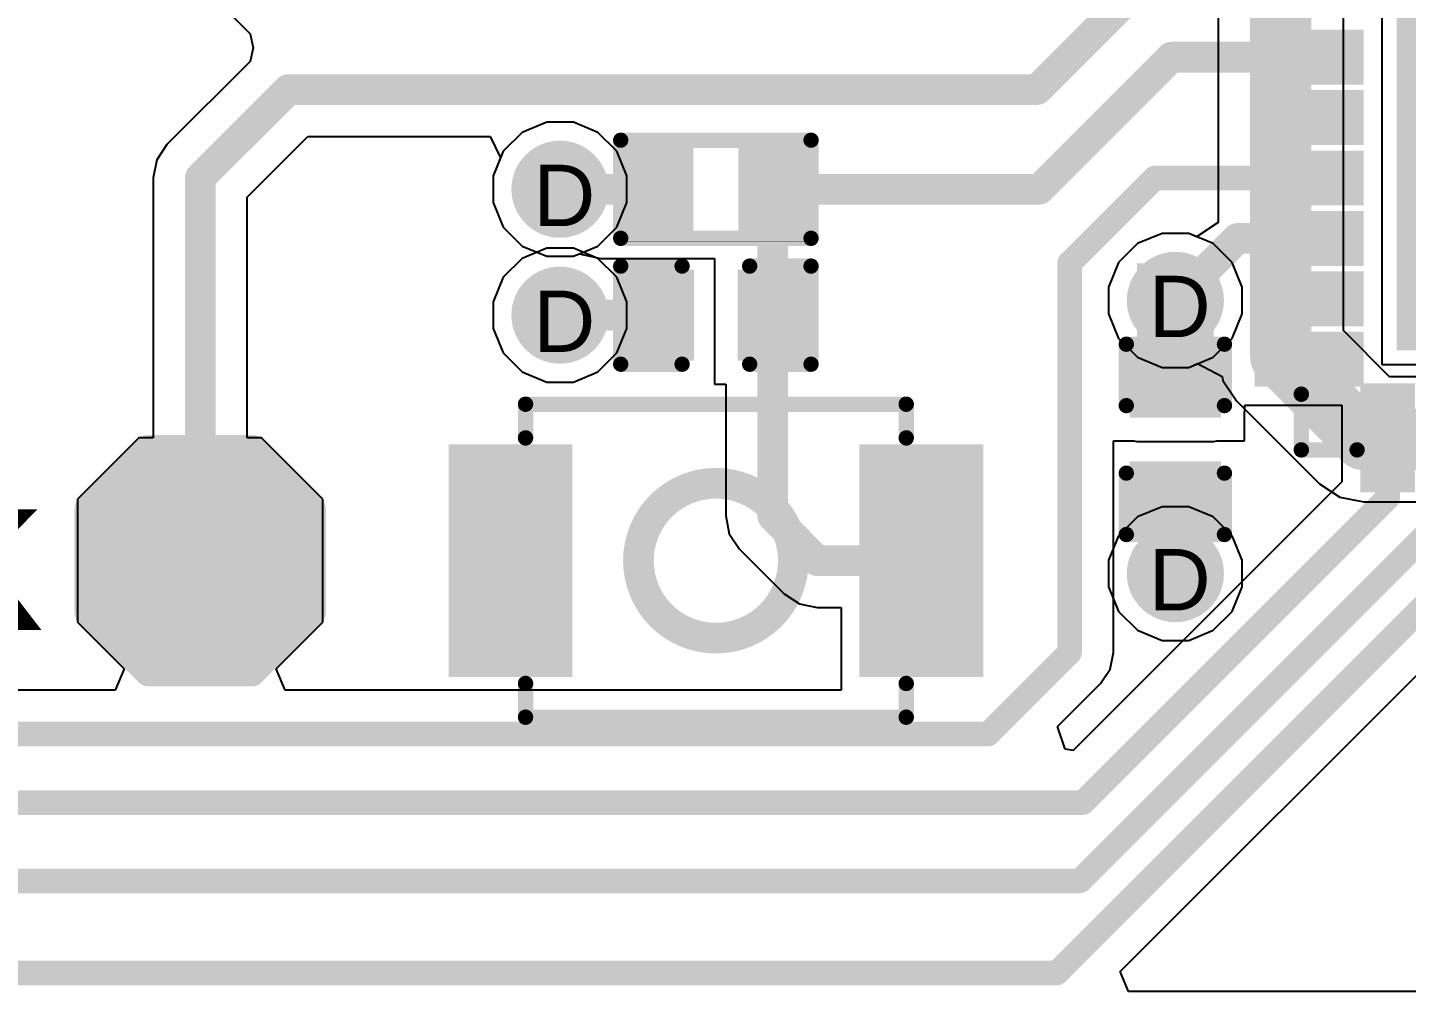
# Model space of a CAD drawing. Header units: inches. Extents: x 0 to 5032, y 0 to 5323.
# Drawn here: x 128.69 to 140.1, y 65.66 to 73.63 of the extents above; entities that cross this region are included whole.
import ezdxf

# ---------------------------------------------------------------- set-up
doc = ezdxf.new("R2010")
doc.units = ezdxf.units.IN
for name, color, linetype in [('Bottom Layer', 5, 'Continuous'), ('Bottom Solder', 6, 'Continuous'), ('Drill Drawing', 1, 'Continuous'), ('Layer 1', 16, 'Continuous'), ('Layer 2', 76, 'Continuous'), ('Top Layer', 1, 'Continuous'), ('Top Overlay', 2, 'Continuous'), ('Top Paste', 8, 'Continuous'), ('Top Solder', 216, 'Continuous'), ('Via Holes', 16, 'Continuous')]:
    doc.layers.add(name, color=color, linetype=linetype)
doc.styles.add('Arial', font='', dxfattribs={"height": 0.2})
doc.styles.add('Arial_Bold', font='', dxfattribs={"height": 0.2})
doc.styles.get('Arial').set_extended_font_data('Arial')
doc.styles.get('Arial_Bold').set_extended_font_data('Arial', bold=True)

# ---------------------------------------------------------------- blocks, each defined once
blk = doc.blocks.new('____0402_182')
at = {"layer": 'Top Layer'}
for points in [[(-0.699, -0.318), (-0.699, 0.318), (-0.241, 0.318), (-0.241, -0.318)], [(0.241, -0.318), (0.241, 0.318), (0.699, 0.318), (0.699, -0.318)]]:
    blk.add_hatch(color=1, dxfattribs=at).paths.add_polyline_path(points)
at = {"layer": 'Top Paste'}
for points in [[(-0.699, -0.318), (-0.699, 0.318), (-0.241, 0.318), (-0.241, -0.318)], [(0.241, -0.318), (0.241, 0.318), (0.699, 0.318), (0.699, -0.318)]]:
    blk.add_hatch(color=8, dxfattribs=at).paths.add_polyline_path(points)
at = {"layer": 'Top Solder'}
for points in [[(-0.758, -0.377), (-0.758, 0.377), (-0.181, 0.377), (-0.181, -0.377)], [(0.181, -0.377), (0.181, 0.377), (0.758, 0.377), (0.758, -0.377)]]:
    blk.add_hatch(color=216, dxfattribs=at).paths.add_polyline_path(points)
at = {"layer": 'Top Overlay'}
for points in [[(-0.787, 0.406, 0.127, 0.127, 0), (-0.279, 0.406, 0.127, 0.127, 0)], [(-0.787, -0.406, 0.127, 0.127, 0), (-0.787, 0.406, 0.127, 0.127, 0)], [(0.279, 0.406, 0.127, 0.127, 0), (0.787, 0.406, 0.127, 0.127, 0)], [(0.787, -0.406, 0.127, 0.127, 0), (0.787, 0.406, 0.127, 0.127, 0)], [(-0.787, -0.406, 0.127, 0.127, 0), (-0.279, -0.406, 0.127, 0.127, 0)], [(0.279, -0.406, 0.127, 0.127, 0), (0.787, -0.406, 0.127, 0.127, 0)]]:
    blk.add_lwpolyline(points, format="xyseb", dxfattribs=at)
for points in [[(-0.819, 0.406, 0.0635, 0.0635, 1), (-0.756, 0.406, 0.0635, 0.0635, 1)], [(-0.819, 0.406, 0.0635, 0.0635, 1), (-0.756, 0.406, 0.0635, 0.0635, 1)], [(-0.311, 0.406, 0.0635, 0.0635, 1), (-0.248, 0.406, 0.0635, 0.0635, 1)], [(0.248, 0.406, 0.0635, 0.0635, 1), (0.311, 0.406, 0.0635, 0.0635, 1)], [(0.756, 0.406, 0.0635, 0.0635, 1), (0.819, 0.406, 0.0635, 0.0635, 1)], [(0.756, 0.406, 0.0635, 0.0635, 1), (0.819, 0.406, 0.0635, 0.0635, 1)], [(-0.819, -0.406, 0.0635, 0.0635, 1), (-0.756, -0.406, 0.0635, 0.0635, 1)], [(-0.819, -0.406, 0.0635, 0.0635, 1), (-0.756, -0.406, 0.0635, 0.0635, 1)], [(-0.311, -0.406, 0.0635, 0.0635, 1), (-0.248, -0.406, 0.0635, 0.0635, 1)], [(0.248, -0.406, 0.0635, 0.0635, 1), (0.311, -0.406, 0.0635, 0.0635, 1)], [(0.756, -0.406, 0.0635, 0.0635, 1), (0.819, -0.406, 0.0635, 0.0635, 1)], [(0.756, -0.406, 0.0635, 0.0635, 1), (0.819, -0.406, 0.0635, 0.0635, 1)]]:
    blk.add_lwpolyline(points, format="xyseb", close=True, dxfattribs=at)
blk = doc.blocks.new('____0402_194')
at = {"layer": 'Top Layer'}
for points in [[(-0.699, -0.318), (-0.699, 0.318), (-0.241, 0.318), (-0.241, -0.318)], [(0.241, -0.318), (0.241, 0.318), (0.699, 0.318), (0.699, -0.318)]]:
    blk.add_hatch(color=1, dxfattribs=at).paths.add_polyline_path(points)
at = {"layer": 'Top Paste'}
for points in [[(-0.699, -0.318), (-0.699, 0.318), (-0.241, 0.318), (-0.241, -0.318)], [(0.241, -0.318), (0.241, 0.318), (0.699, 0.318), (0.699, -0.318)]]:
    blk.add_hatch(color=8, dxfattribs=at).paths.add_polyline_path(points)
at = {"layer": 'Top Solder'}
for points in [[(-0.758, -0.377), (-0.758, 0.377), (-0.181, 0.377), (-0.181, -0.377)], [(0.181, -0.377), (0.181, 0.377), (0.758, 0.377), (0.758, -0.377)]]:
    blk.add_hatch(color=216, dxfattribs=at).paths.add_polyline_path(points)
at = {"layer": 'Top Overlay'}
for points in [[(-0.787, 0.406, 0.127, 0.127, 0), (-0.279, 0.406, 0.127, 0.127, 0)], [(-0.787, 0.406, 0.127, 0.127, 0), (-0.787, -0.406, 0.127, 0.127, 0)], [(0.279, 0.406, 0.127, 0.127, 0), (0.787, 0.406, 0.127, 0.127, 0)], [(0.787, 0.406, 0.127, 0.127, 0), (0.787, -0.406, 0.127, 0.127, 0)], [(-0.787, -0.406, 0.127, 0.127, 0), (-0.279, -0.406, 0.127, 0.127, 0)], [(0.279, -0.406, 0.127, 0.127, 0), (0.787, -0.406, 0.127, 0.127, 0)]]:
    blk.add_lwpolyline(points, format="xyseb", dxfattribs=at)
for points in [[(-0.819, 0.406, 0.0635, 0.0635, 1), (-0.756, 0.406, 0.0635, 0.0635, 1)], [(-0.819, 0.406, 0.0635, 0.0635, 1), (-0.756, 0.406, 0.0635, 0.0635, 1)], [(-0.311, 0.406, 0.0635, 0.0635, 1), (-0.248, 0.406, 0.0635, 0.0635, 1)], [(0.248, 0.406, 0.0635, 0.0635, 1), (0.311, 0.406, 0.0635, 0.0635, 1)], [(0.756, 0.406, 0.0635, 0.0635, 1), (0.819, 0.406, 0.0635, 0.0635, 1)], [(0.756, 0.406, 0.0635, 0.0635, 1), (0.819, 0.406, 0.0635, 0.0635, 1)], [(-0.819, -0.406, 0.0635, 0.0635, 1), (-0.756, -0.406, 0.0635, 0.0635, 1)], [(-0.819, -0.406, 0.0635, 0.0635, 1), (-0.756, -0.406, 0.0635, 0.0635, 1)], [(-0.311, -0.406, 0.0635, 0.0635, 1), (-0.248, -0.406, 0.0635, 0.0635, 1)], [(0.248, -0.406, 0.0635, 0.0635, 1), (0.311, -0.406, 0.0635, 0.0635, 1)], [(0.756, -0.406, 0.0635, 0.0635, 1), (0.819, -0.406, 0.0635, 0.0635, 1)], [(0.756, -0.406, 0.0635, 0.0635, 1), (0.819, -0.406, 0.0635, 0.0635, 1)]]:
    blk.add_lwpolyline(points, format="xyseb", close=True, dxfattribs=at)
blk = doc.blocks.new('R___0402_205')
at = {"layer": 'Top Layer'}
for points in [[(-0.699, -0.318), (-0.699, 0.318), (-0.241, 0.318), (-0.241, -0.318)], [(0.241, -0.318), (0.241, 0.318), (0.699, 0.318), (0.699, -0.318)]]:
    blk.add_hatch(color=1, dxfattribs=at).paths.add_polyline_path(points)
at = {"layer": 'Top Paste'}
for points in [[(-0.699, -0.318), (-0.699, 0.318), (-0.241, 0.318), (-0.241, -0.318)], [(0.241, -0.318), (0.241, 0.318), (0.699, 0.318), (0.699, -0.318)]]:
    blk.add_hatch(color=8, dxfattribs=at).paths.add_polyline_path(points)
at = {"layer": 'Top Solder'}
for points in [[(-0.754, -0.373), (-0.754, 0.373), (-0.186, 0.373), (-0.186, -0.373)], [(0.186, -0.373), (0.186, 0.373), (0.754, 0.373), (0.754, -0.373)]]:
    blk.add_hatch(color=216, dxfattribs=at).paths.add_polyline_path(points)
at = {"layer": 'Top Overlay'}
for points in [[(-0.787, -0.406, 0.127, 0.127, 0), (-0.787, 0.406, 0.127, 0.127, 0)], [(-0.787, 0.406, 0.127, 0.127, 0), (0.787, 0.406, 0.127, 0.127, 0)], [(0.787, -0.406, 0.127, 0.127, 0), (0.787, 0.406, 0.127, 0.127, 0)], [(-0.787, -0.406, 0.127, 0.127, 0), (0.787, -0.406, 0.127, 0.127, 0)], [(-0.813, -0.432, 0.00323, 0.00323, 0), (0.813, -0.432, 0.00323, 0.00323, 0)]]:
    blk.add_lwpolyline(points, format="xyseb", dxfattribs=at)
for points in [[(-0.819, 0.406, 0.0635, 0.0635, 1), (-0.756, 0.406, 0.0635, 0.0635, 1)], [(-0.819, 0.406, 0.0635, 0.0635, 1), (-0.756, 0.406, 0.0635, 0.0635, 1)], [(0.756, 0.406, 0.0635, 0.0635, 1), (0.819, 0.406, 0.0635, 0.0635, 1)], [(0.756, 0.406, 0.0635, 0.0635, 1), (0.819, 0.406, 0.0635, 0.0635, 1)], [(-0.819, -0.406, 0.0635, 0.0635, 1), (-0.756, -0.406, 0.0635, 0.0635, 1)], [(-0.819, -0.406, 0.0635, 0.0635, 1), (-0.756, -0.406, 0.0635, 0.0635, 1)], [(-0.814, -0.432, 0.00161, 0.00161, 1), (-0.812, -0.432, 0.00161, 0.00161, 1)], [(0.756, -0.406, 0.0635, 0.0635, 1), (0.819, -0.406, 0.0635, 0.0635, 1)], [(0.756, -0.406, 0.0635, 0.0635, 1), (0.819, -0.406, 0.0635, 0.0635, 1)], [(0.812, -0.432, 0.00161, 0.00161, 1), (0.814, -0.432, 0.00161, 0.00161, 1)]]:
    blk.add_lwpolyline(points, format="xyseb", close=True, dxfattribs=at)
blk = doc.blocks.new('B3U_1000P_206')
at = {"layer": 'Top Layer'}
for points in [[(-2.11, 0.86), (-1.29, 0.86), (-1.29, -0.86), (-2.11, -0.86)], [(1.29, 0.86), (2.11, 0.86), (2.11, -0.86), (1.29, -0.86)]]:
    blk.add_hatch(color=1, dxfattribs=at).paths.add_polyline_path(points)
at = {"layer": 'Top Paste'}
for points in [[(-2.11, 0.86), (-1.29, 0.86), (-1.29, -0.86), (-2.11, -0.86)], [(1.29, 0.86), (2.11, 0.86), (2.11, -0.86), (1.29, -0.86)]]:
    blk.add_hatch(color=8, dxfattribs=at).paths.add_polyline_path(points)
at = {"layer": 'Top Solder'}
for points in [[(-2.212, 0.962), (-1.188, 0.962), (-1.188, -0.962), (-2.212, -0.962)], [(1.188, 0.962), (2.212, 0.962), (2.212, -0.962), (1.188, -0.962)]]:
    blk.add_hatch(color=216, dxfattribs=at).paths.add_polyline_path(points)
at = {"layer": 'Top Overlay'}
for points in [[(-1.575, 1.016, 0.127, 0.127, 0), (-1.575, 1.295, 0.127, 0.127, 0)], [(-1.575, 1.295, 0.127, 0.127, 0), (1.575, 1.295, 0.127, 0.127, 0)], [(1.575, 1.016, 0.127, 0.127, 0), (1.575, 1.295, 0.127, 0.127, 0)], [(-1.575, -1.295, 0.127, 0.127, 0), (-1.575, -1.016, 0.127, 0.127, 0)], [(1.575, -1.295, 0.127, 0.127, 0), (1.575, -1.016, 0.127, 0.127, 0)], [(-1.575, -1.295, 0.127, 0.127, 0), (1.575, -1.295, 0.127, 0.127, 0)]]:
    blk.add_lwpolyline(points, format="xyseb", dxfattribs=at)
for points in [[(-1.607, 1.295, 0.0635, 0.0635, 1), (-1.543, 1.295, 0.0635, 0.0635, 1)], [(-1.607, 1.295, 0.0635, 0.0635, 1), (-1.543, 1.295, 0.0635, 0.0635, 1)], [(1.543, 1.295, 0.0635, 0.0635, 1), (1.607, 1.295, 0.0635, 0.0635, 1)], [(1.543, 1.295, 0.0635, 0.0635, 1), (1.607, 1.295, 0.0635, 0.0635, 1)], [(-1.607, 1.016, 0.0635, 0.0635, 1), (-1.543, 1.016, 0.0635, 0.0635, 1)], [(1.543, 1.016, 0.0635, 0.0635, 1), (1.607, 1.016, 0.0635, 0.0635, 1)], [(0.641, 0, 0.254, 0.254, 1), (-0.641, 0, 0.254, 0.254, 1)], [(-0.705, 0, 0.127, 0.127, 1), (-0.578, 0, 0.127, 0.127, 1)], [(0.578, 0, 0.127, 0.127, 1), (0.705, 0, 0.127, 0.127, 1)], [(-1.607, -1.016, 0.0635, 0.0635, 1), (-1.543, -1.016, 0.0635, 0.0635, 1)], [(1.543, -1.016, 0.0635, 0.0635, 1), (1.607, -1.016, 0.0635, 0.0635, 1)], [(-1.607, -1.295, 0.0635, 0.0635, 1), (-1.543, -1.295, 0.0635, 0.0635, 1)], [(-1.607, -1.295, 0.0635, 0.0635, 1), (-1.543, -1.295, 0.0635, 0.0635, 1)], [(1.543, -1.295, 0.0635, 0.0635, 1), (1.607, -1.295, 0.0635, 0.0635, 1)], [(1.543, -1.295, 0.0635, 0.0635, 1), (1.607, -1.295, 0.0635, 0.0635, 1)]]:
    blk.add_lwpolyline(points, format="xyseb", close=True, dxfattribs=at)
blk = doc.blocks.new('T__________207')
at = {"layer": 'Top Layer'}
blk.add_hatch(color=1, dxfattribs=at).paths.add_polyline_path([(0.381, 0.762), (-0.381, 0.762), (-0.762, 0.381), (-0.762, -0.381), (-0.381, -0.762), (0.381, -0.762), (0.762, -0.381), (0.762, 0.381)])
at = {"layer": 'Top Paste'}
blk.add_hatch(color=8, dxfattribs=at).paths.add_polyline_path([(0.381, 0.762), (-0.381, 0.762), (-0.762, 0.381), (-0.762, -0.381), (-0.381, -0.762), (0.381, -0.762), (0.762, -0.381), (0.762, 0.381)])
at = {"layer": 'Top Solder'}
blk.add_hatch(color=216, dxfattribs=at).paths.add_polyline_path([(0.432, 0.864), (-0.432, 0.864), (-0.864, 0.432), (-0.864, -0.432), (-0.432, -0.864), (0.432, -0.864), (0.864, -0.432), (0.864, 0.432)])
at = {"layer": 'Top Overlay'}
for points in [[(-0.94, 0.432, 0.2, 0.2, 0), (-0.432, 0.94, 0.2, 0.2, 0)], [(-0.432, 0.94, 0.2, 0.2, 0), (0.432, 0.94, 0.2, 0.2, 0)], [(0.432, 0.94, 0.2, 0.2, 0), (0.94, 0.432, 0.2, 0.2, 0)], [(-0.94, -0.432, 0.2, 0.2, 0), (-0.94, 0.432, 0.2, 0.2, 0)], [(0.94, -0.432, 0.2, 0.2, 0), (0.94, 0.432, 0.2, 0.2, 0)], [(-0.94, -0.432, 0.2, 0.2, 0), (-0.432, -0.94, 0.2, 0.2, 0)], [(0.432, -0.94, 0.2, 0.2, 0), (0.94, -0.432, 0.2, 0.2, 0)], [(-0.432, -0.94, 0.2, 0.2, 0), (0.432, -0.94, 0.2, 0.2, 0)]]:
    blk.add_lwpolyline(points, format="xyseb", dxfattribs=at)
for points in [[(-0.482, 0.94, 0.1, 0.1, 1), (-0.382, 0.94, 0.1, 0.1, 1)], [(-0.482, 0.94, 0.1, 0.1, 1), (-0.382, 0.94, 0.1, 0.1, 1)], [(0.382, 0.94, 0.1, 0.1, 1), (0.482, 0.94, 0.1, 0.1, 1)], [(0.382, 0.94, 0.1, 0.1, 1), (0.482, 0.94, 0.1, 0.1, 1)], [(-0.99, 0.432, 0.1, 0.1, 1), (-0.89, 0.432, 0.1, 0.1, 1)], [(-0.99, 0.432, 0.1, 0.1, 1), (-0.89, 0.432, 0.1, 0.1, 1)], [(0.89, 0.432, 0.1, 0.1, 1), (0.99, 0.432, 0.1, 0.1, 1)], [(0.89, 0.432, 0.1, 0.1, 1), (0.99, 0.432, 0.1, 0.1, 1)], [(-0.99, -0.432, 0.1, 0.1, 1), (-0.89, -0.432, 0.1, 0.1, 1)], [(-0.99, -0.432, 0.1, 0.1, 1), (-0.89, -0.432, 0.1, 0.1, 1)], [(0.89, -0.432, 0.1, 0.1, 1), (0.99, -0.432, 0.1, 0.1, 1)], [(0.89, -0.432, 0.1, 0.1, 1), (0.99, -0.432, 0.1, 0.1, 1)], [(-0.482, -0.94, 0.1, 0.1, 1), (-0.382, -0.94, 0.1, 0.1, 1)], [(-0.482, -0.94, 0.1, 0.1, 1), (-0.382, -0.94, 0.1, 0.1, 1)], [(0.382, -0.94, 0.1, 0.1, 1), (0.482, -0.94, 0.1, 0.1, 1)], [(0.382, -0.94, 0.1, 0.1, 1), (0.482, -0.94, 0.1, 0.1, 1)]]:
    blk.add_lwpolyline(points, format="xyseb", close=True, dxfattribs=at)
blk = doc.blocks.new('QFN_64_EP_9_9__208')
at = {"layer": 'Top Layer'}
for points in [[(-4.75, -1.125), (-4.05, -1.125), (-4.05, -1.375), (-4.75, -1.375)], [(-4.75, -1.625), (-4.05, -1.625), (-4.05, -1.875), (-4.75, -1.875)], [(-4.75, -2.125), (-4.05, -2.125), (-4.05, -2.375), (-4.75, -2.375)], [(-4.75, -2.625), (-4.05, -2.625), (-4.05, -2.875), (-4.75, -2.875)], [(-4.75, -3.125), (-4.05, -3.125), (-4.05, -3.375), (-4.75, -3.375)], [(-4.75, -3.625), (-4.05, -3.625), (-4.05, -3.875), (-4.75, -3.875)], [(-3.625, -4.05), (-3.625, -4.75), (-3.875, -4.75), (-3.875, -4.05)]]:
    blk.add_hatch(color=1, dxfattribs=at).paths.add_polyline_path(points)
at = {"layer": 'Top Paste'}
for points in [[(-4.75, -1.125), (-4.05, -1.125), (-4.05, -1.375), (-4.75, -1.375)], [(-4.75, -1.625), (-4.05, -1.625), (-4.05, -1.875), (-4.75, -1.875)], [(-4.75, -2.125), (-4.05, -2.125), (-4.05, -2.375), (-4.75, -2.375)], [(-4.75, -2.625), (-4.05, -2.625), (-4.05, -2.875), (-4.75, -2.875)], [(-4.75, -3.125), (-4.05, -3.125), (-4.05, -3.375), (-4.75, -3.375)], [(-4.75, -3.625), (-4.05, -3.625), (-4.05, -3.875), (-4.75, -3.875)], [(-3.625, -4.05), (-3.625, -4.75), (-3.875, -4.75), (-3.875, -4.05)]]:
    blk.add_hatch(color=8, dxfattribs=at).paths.add_polyline_path(points)
at = {"layer": 'Top Solder'}
for points in [[(3.677, -3.677), (-3.677, -3.677), (-3.677, 3.677), (3.677, 3.677)], [(-4.852, -1.023), (-3.948, -1.023), (-3.948, -1.477), (-4.852, -1.477)], [(-4.852, -1.523), (-3.948, -1.523), (-3.948, -1.977), (-4.852, -1.977)], [(-4.852, -2.023), (-3.948, -2.023), (-3.948, -2.477), (-4.852, -2.477)], [(-4.852, -2.523), (-3.948, -2.523), (-3.948, -2.977), (-4.852, -2.977)], [(-4.852, -3.023), (-3.948, -3.023), (-3.948, -3.477), (-4.852, -3.477)], [(-4.852, -3.523), (-3.948, -3.523), (-3.948, -3.977), (-4.852, -3.977)], [(-3.523, -3.948), (-3.523, -4.852), (-3.977, -4.852), (-3.977, -3.948)]]:
    blk.add_hatch(color=216, dxfattribs=at).paths.add_polyline_path(points)
at = {"layer": 'Top Overlay'}
for points in [[(-4.465, -4.5, 0.127, 0.127, 0), (-4.465, -4.039, 0.127, 0.127, 0)], [(-4.465, -4.5, 0.127, 0.127, 0), (-4.004, -4.5, 0.127, 0.127, 0)]]:
    blk.add_lwpolyline(points, format="xyseb", dxfattribs=at)
for points in [[(-4.497, -4.039, 0.0635, 0.0635, 1), (-4.433, -4.039, 0.0635, 0.0635, 1)], [(-4.497, -4.5, 0.0635, 0.0635, 1), (-4.433, -4.5, 0.0635, 0.0635, 1)], [(-4.497, -4.5, 0.0635, 0.0635, 1), (-4.433, -4.5, 0.0635, 0.0635, 1)], [(-4.035, -4.5, 0.0635, 0.0635, 1), (-3.972, -4.5, 0.0635, 0.0635, 1)]]:
    blk.add_lwpolyline(points, format="xyseb", close=True, dxfattribs=at)

msp = doc.modelspace()

# ---------------------------------------------------------------- hatches: boundary and pattern name
at = {"layer": 'Bottom Layer'}
h = msp.add_hatch(color=5, dxfattribs=at)
edge = h.paths.add_edge_path()
edge.add_arc((133.096, 72.297), 0.3, 0, 360)
h = msp.add_hatch(color=5, dxfattribs=at)
edge = h.paths.add_edge_path()
edge.add_arc((138.188, 71.377), 0.3, 0, 360)
h = msp.add_hatch(color=5, dxfattribs=at)
edge = h.paths.add_edge_path()
edge.add_arc((133.096, 71.255), 0.3, 0, 360)
h = msp.add_hatch(color=5, dxfattribs=at)
edge = h.paths.add_edge_path()
edge.add_arc((138.188, 69.116), 0.3, 0, 360)
at = {"layer": 'Bottom Solder'}
h = msp.add_hatch(color=6, dxfattribs=at)
edge = h.paths.add_edge_path()
edge.add_arc((133.096, 72.297), 0.402, 0, 360)
h = msp.add_hatch(color=6, dxfattribs=at)
edge = h.paths.add_edge_path()
edge.add_arc((138.188, 71.377), 0.402, 0, 360)
h = msp.add_hatch(color=6, dxfattribs=at)
edge = h.paths.add_edge_path()
edge.add_arc((133.096, 71.255), 0.402, 0, 360)
h = msp.add_hatch(color=6, dxfattribs=at)
edge = h.paths.add_edge_path()
edge.add_arc((138.188, 69.116), 0.402, 0, 360)
at = {"layer": 'Layer 1'}
h = msp.add_hatch(color=16, dxfattribs=at)
edge = h.paths.add_edge_path()
edge.add_arc((133.096, 72.297), 0.3, 0, 360)
h = msp.add_hatch(color=16, dxfattribs=at)
edge = h.paths.add_edge_path()
edge.add_arc((138.188, 71.377), 0.3, 0, 360)
h = msp.add_hatch(color=16, dxfattribs=at)
edge = h.paths.add_edge_path()
edge.add_arc((133.096, 71.255), 0.3, 0, 360)
h = msp.add_hatch(color=16, dxfattribs=at)
edge = h.paths.add_edge_path()
edge.add_arc((138.188, 69.116), 0.3, 0, 360)
at = {"layer": 'Layer 2'}
h = msp.add_hatch(color=76, dxfattribs=at)
edge = h.paths.add_edge_path()
edge.add_arc((133.096, 72.297), 0.3, 0, 360)
h = msp.add_hatch(color=76, dxfattribs=at)
edge = h.paths.add_edge_path()
edge.add_arc((138.188, 71.377), 0.3, 0, 360)
h = msp.add_hatch(color=76, dxfattribs=at)
edge = h.paths.add_edge_path()
edge.add_arc((133.096, 71.255), 0.3, 0, 360)
h = msp.add_hatch(color=76, dxfattribs=at)
edge = h.paths.add_edge_path()
edge.add_arc((138.188, 69.116), 0.3, 0, 360)
at = {"layer": 'Top Layer'}
h = msp.add_hatch(color=1, dxfattribs=at)
edge = h.paths.add_edge_path()
edge.add_arc((133.096, 72.297), 0.3, 0, 360)
msp.add_hatch(color=1, dxfattribs=at).paths.add_polyline_path([(137.87, 70.468), (138.505, 70.468), (138.505, 71.685), (137.87, 71.685)])
h = msp.add_hatch(color=1, dxfattribs=at)
edge = h.paths.add_edge_path()
edge.add_arc((138.188, 71.377), 0.3, 0, 360)
h = msp.add_hatch(color=1, dxfattribs=at)
edge = h.paths.add_edge_path()
edge.add_arc((133.096, 71.255), 0.3, 0, 360)
h = msp.add_hatch(color=1, dxfattribs=at)
edge = h.paths.add_edge_path()
edge.add_arc((138.188, 69.116), 0.3, 0, 360)
at = {"layer": 'Top Solder'}
h = msp.add_hatch(color=216, dxfattribs=at)
edge = h.paths.add_edge_path()
edge.add_arc((133.096, 72.297), 0.402, 0, 360)
h = msp.add_hatch(color=216, dxfattribs=at)
edge = h.paths.add_edge_path()
edge.add_arc((138.188, 71.377), 0.402, 0, 360)
h = msp.add_hatch(color=216, dxfattribs=at)
edge = h.paths.add_edge_path()
edge.add_arc((133.096, 71.255), 0.402, 0, 360)
h = msp.add_hatch(color=216, dxfattribs=at)
edge = h.paths.add_edge_path()
edge.add_arc((138.188, 69.116), 0.402, 0, 360)
at = {"layer": 'Via Holes'}
h = msp.add_hatch(color=7, dxfattribs=at)
edge = h.paths.add_edge_path()
edge.add_arc((133.096, 72.297), 0.15, 0, 360)
h = msp.add_hatch(color=7, dxfattribs=at)
edge = h.paths.add_edge_path()
edge.add_arc((138.188, 71.377), 0.15, 0, 360)
h = msp.add_hatch(color=7, dxfattribs=at)
edge = h.paths.add_edge_path()
edge.add_arc((133.096, 71.255), 0.15, 0, 360)
h = msp.add_hatch(color=7, dxfattribs=at)
edge = h.paths.add_edge_path()
edge.add_arc((138.188, 69.116), 0.15, 0, 360)

# ---------------------------------------------------------------- linework, layer by layer
at = {"layer": 'Bottom Layer'}
for p, q in [((139.578, 71.127), (139.578, 74.428)), ((138.542, 74.213), (138.542, 72.023)), ((132.986, 72.851), (132.783, 72.766)), ((133.207, 72.851), (132.986, 72.851)), ((133.41, 72.766), (133.207, 72.851)), ((132.783, 72.766), (132.627, 72.611)), ((133.566, 72.611), (133.41, 72.766)), ((132.627, 72.611), (132.542, 72.407)), ((133.65, 72.407), (133.566, 72.611)), ((132.542, 72.407), (132.542, 72.187)), ((133.65, 72.187), (133.65, 72.407)), ((132.542, 72.187), (132.627, 71.983)), ((133.566, 71.983), (133.65, 72.187)), ((138.542, 72.023), (138.364, 71.904)), ((132.627, 71.983), (132.783, 71.827)), ((133.41, 71.827), (133.566, 71.983)), ((138.078, 71.931), (137.874, 71.847)), ((138.298, 71.931), (138.078, 71.931)), ((138.364, 71.904), (138.298, 71.931)), ((132.783, 71.827), (132.986, 71.743)), ((133.207, 71.743), (133.41, 71.827)), ((137.874, 71.847), (137.718, 71.691)), ((132.986, 71.743), (133.207, 71.743)), ((137.718, 71.691), (137.634, 71.488)), ((137.634, 71.488), (137.634, 71.267)), ((137.634, 71.267), (137.718, 71.063)), ((139.96, 70.745), (139.578, 71.127)), ((137.718, 71.063), (137.874, 70.908)), ((137.874, 70.908), (138.078, 70.823)), ((138.298, 70.823), (138.372, 70.854)), ((138.372, 70.854), (138.575, 70.748)), ((138.078, 70.823), (138.298, 70.823)), ((138.575, 70.748), (138.581, 70.714)), ((147.883, 70.745), (139.96, 70.745)), ((138.581, 70.714), (138.694, 70.546)), ((138.694, 70.546), (139.38, 69.86)), ((139.38, 69.86), (139.548, 69.748)), ((139.548, 69.748), (139.746, 69.709)), ((139.746, 69.709), (139.746, 69.709)), ((139.746, 69.709), (141.133, 69.709))]:
    msp.add_line(p, q, dxfattribs=at)
for points in [[(139.06, 70.912, 0.508, 0.508, 0), (139.06, 74.428, 0.508, 0.508, 0)], [(139.06, 70.912, 0.508, 0.508, 0), (139.746, 70.227, 0.508, 0.508, 0)], [(139.746, 70.227, 0.508, 0.508, 0), (143.445, 70.227, 0.508, 0.508, 0)]]:
    msp.add_lwpolyline(points, format="xyseb", dxfattribs=at)
for points in [[(138.933, 70.912, 0.254, 0.254, 1), (139.187, 70.912, 0.254, 0.254, 1)], [(138.933, 70.912, 0.254, 0.254, 1), (139.187, 70.912, 0.254, 0.254, 1)], [(139.619, 70.227, 0.254, 0.254, 1), (139.873, 70.227, 0.254, 0.254, 1)], [(139.619, 70.227, 0.254, 0.254, 1), (139.873, 70.227, 0.254, 0.254, 1)]]:
    msp.add_lwpolyline(points, format="xyseb", close=True, dxfattribs=at)
at = {"layer": 'Layer 1'}
for p, q in [((132.986, 72.851), (132.783, 72.766)), ((133.207, 72.851), (132.986, 72.851)), ((133.41, 72.766), (133.207, 72.851)), ((132.783, 72.766), (132.627, 72.611)), ((133.566, 72.611), (133.41, 72.766)), ((132.627, 72.611), (132.542, 72.407)), ((133.65, 72.407), (133.566, 72.611)), ((132.542, 72.407), (132.542, 72.187)), ((133.65, 72.187), (133.65, 72.407)), ((132.542, 72.187), (132.627, 71.983)), ((133.566, 71.983), (133.65, 72.187)), ((132.627, 71.983), (132.783, 71.827)), ((133.41, 71.827), (133.566, 71.983)), ((138.078, 71.931), (137.874, 71.847)), ((138.298, 71.931), (138.078, 71.931)), ((138.502, 71.847), (138.298, 71.931)), ((132.783, 71.827), (132.986, 71.743)), ((133.207, 71.743), (133.41, 71.827)), ((137.874, 71.847), (137.718, 71.691)), ((138.658, 71.691), (138.502, 71.847)), ((132.986, 71.743), (133.207, 71.743)), ((137.718, 71.691), (137.634, 71.488)), ((138.742, 71.488), (138.658, 71.691)), ((137.634, 71.488), (137.634, 71.267)), ((138.742, 71.267), (138.742, 71.488)), ((137.634, 71.267), (137.718, 71.063)), ((138.658, 71.063), (138.742, 71.267)), ((137.718, 71.063), (137.874, 70.908)), ((138.502, 70.908), (138.658, 71.063)), ((137.874, 70.908), (138.078, 70.823)), ((138.298, 70.823), (138.502, 70.908)), ((138.078, 70.823), (138.298, 70.823))]:
    msp.add_line(p, q, dxfattribs=at)
at = {"layer": 'Layer 2'}
for p, q in [((132.986, 71.809), (132.783, 71.725)), ((133.207, 71.809), (132.986, 71.809)), ((133.41, 71.725), (133.207, 71.809)), ((132.783, 71.725), (132.627, 71.569)), ((133.566, 71.569), (133.41, 71.725)), ((132.627, 71.569), (132.542, 71.366)), ((133.65, 71.366), (133.566, 71.569)), ((132.542, 71.366), (132.542, 71.145)), ((133.65, 71.145), (133.65, 71.366)), ((132.542, 71.145), (132.627, 70.942)), ((133.566, 70.942), (133.65, 71.145)), ((132.627, 70.942), (132.783, 70.786)), ((133.41, 70.786), (133.566, 70.942)), ((132.783, 70.786), (132.986, 70.701)), ((133.207, 70.701), (133.41, 70.786)), ((132.986, 70.701), (133.207, 70.701)), ((138.078, 69.67), (137.874, 69.586)), ((138.298, 69.67), (138.078, 69.67)), ((138.502, 69.586), (138.298, 69.67)), ((137.874, 69.586), (137.718, 69.43)), ((138.658, 69.43), (138.502, 69.586)), ((137.718, 69.43), (137.634, 69.227)), ((138.742, 69.227), (138.658, 69.43)), ((137.634, 69.227), (137.634, 69.006)), ((138.742, 69.006), (138.742, 69.227)), ((137.634, 69.006), (137.718, 68.803)), ((138.658, 68.803), (138.742, 69.006)), ((137.718, 68.803), (137.874, 68.647)), ((138.502, 68.647), (138.658, 68.803)), ((137.874, 68.647), (138.078, 68.562)), ((138.298, 68.562), (138.502, 68.647)), ((138.078, 68.562), (138.298, 68.562))]:
    msp.add_line(p, q, dxfattribs=at)
at = {"layer": 'Top Layer'}
for p, q in [((139.899, 73.511), (139.899, 74.511)), ((129.844, 74.27), (130.532, 73.582)), ((130.532, 73.582), (130.558, 73.468)), ((139.899, 72.511), (139.899, 73.511)), ((130.558, 73.468), (130.532, 73.354)), ((130.532, 73.354), (129.844, 72.667)), ((130.508, 72.231), (131.01, 72.734)), ((131.01, 72.734), (132.517, 72.734)), ((132.517, 72.734), (132.604, 72.556)), ((129.844, 72.667), (129.76, 72.541)), ((129.76, 72.541), (129.731, 72.392)), ((132.604, 72.556), (132.542, 72.407)), ((139.899, 71.511), (139.899, 72.511)), ((129.731, 72.392), (129.731, 70.239)), ((132.542, 72.407), (132.542, 72.187)), ((130.508, 70.239), (130.508, 72.231)), ((132.542, 72.187), (132.627, 71.983)), ((132.627, 71.983), (132.783, 71.827)), ((132.783, 71.827), (132.986, 71.743)), ((133.207, 71.743), (133.256, 71.763)), ((133.256, 71.763), (133.434, 71.725)), ((132.986, 71.743), (133.207, 71.743)), ((133.434, 71.725), (133.434, 71.725)), ((133.434, 71.725), (133.434, 71.725)), ((133.434, 71.725), (134.374, 71.725)), ((134.374, 71.725), (134.374, 70.684)), ((139.899, 70.844), (139.899, 71.511)), ((147.491, 70.844), (139.899, 70.844)), ((134.374, 70.684), (134.468, 70.684)), ((134.468, 70.684), (134.468, 69.593)), ((138.764, 70.468), (138.764, 70.511)), ((138.764, 70.511), (139.566, 70.511)), ((139.566, 70.511), (139.566, 69.876)), ((138.759, 70.443), (138.764, 70.468)), ((138.759, 70.214), (138.759, 70.443)), ((129.611, 70.239), (129.103, 69.731)), ((129.731, 70.239), (129.611, 70.239)), ((130.627, 70.239), (130.508, 70.239)), ((131.135, 69.731), (130.627, 70.239)), ((137.675, 68.463), (137.675, 70.214)), ((137.675, 70.214), (137.845, 70.214)), ((137.845, 70.214), (137.87, 70.209)), ((137.87, 70.209), (138.505, 70.209)), ((138.505, 70.209), (138.531, 70.214)), ((138.531, 70.214), (138.759, 70.214)), ((139.566, 69.876), (137.342, 67.652)), ((129.103, 69.731), (129.103, 68.715)), ((131.135, 68.715), (131.135, 69.731)), ((134.468, 69.593), (134.497, 69.444)), ((134.497, 69.444), (134.582, 69.318)), ((134.582, 69.318), (134.951, 68.949)), ((134.951, 68.949), (135.077, 68.865)), ((135.077, 68.865), (135.225, 68.835)), ((135.225, 68.835), (135.422, 68.835)), ((135.422, 68.835), (135.422, 68.151)), ((129.103, 68.715), (129.49, 68.329)), ((130.748, 68.329), (131.135, 68.715)), ((137.731, 65.823), (140.695, 68.787)), ((137.648, 68.325), (137.675, 68.463)), ((129.49, 68.329), (129.416, 68.151)), ((130.822, 68.151), (130.748, 68.329)), ((137.569, 68.207), (137.648, 68.325)), ((129.416, 68.151), (123.438, 68.151)), ((135.422, 68.151), (130.822, 68.151)), ((137.214, 67.852), (137.569, 68.207)), ((137.569, 68.207), (137.569, 68.207)), ((137.276, 67.662), (137.214, 67.852)), ((137.342, 67.652), (137.276, 67.662)), ((137.799, 65.658), (137.731, 65.823)), ((149.623, 65.658), (137.799, 65.658))]:
    msp.add_line(p, q, dxfattribs=at)
for points in [[(137.044, 73.122, 0.254, 0.254, 0), (137.812, 73.89, 0.254, 0.254, 0)], [(137.061, 72.297, 0.254, 0.254, 0), (138.155, 73.39, 0.254, 0.254, 0)], [(138.155, 73.39, 0.254, 0.254, 0), (139.295, 73.39, 0.254, 0.254, 0)], [(130.119, 72.392, 0.254, 0.254, 0), (130.849, 73.122, 0.254, 0.254, 0)], [(130.849, 73.122, 0.254, 0.254, 0), (137.044, 73.122, 0.254, 0.254, 0)], [(130.119, 69.223, 0.254, 0.254, 0), (130.119, 72.392, 0.254, 0.254, 0)], [(137.313, 71.686, 0.203, 0.203, 0), (138.017, 72.39, 0.203, 0.203, 0)], [(138.017, 72.39, 0.203, 0.203, 0), (139.295, 72.39, 0.203, 0.203, 0)], [(133.096, 72.297, 0.254, 0.254, 0), (133.916, 72.297, 0.254, 0.254, 0)], [(134.856, 72.297, 0.254, 0.254, 0), (137.061, 72.297, 0.254, 0.254, 0)], [(134.856, 71.255, 0.254, 0.254, 0), (134.856, 72.297, 0.254, 0.254, 0)], [(138.188, 71.377, 0.254, 0.254, 0), (138.701, 71.89, 0.254, 0.254, 0)], [(138.701, 71.89, 0.254, 0.254, 0), (139.295, 71.89, 0.254, 0.254, 0)], [(137.313, 68.463, 0.203, 0.203, 0), (137.313, 71.686, 0.203, 0.203, 0)], [(138.188, 70.697, 0.254, 0.254, 0), (138.188, 71.377, 0.254, 0.254, 0)], [(133.096, 71.255, 0.254, 0.254, 0), (133.916, 71.255, 0.254, 0.254, 0)], [(134.856, 69.593, 0.254, 0.254, 0), (134.856, 71.255, 0.254, 0.254, 0)], [(139.945, 69.743, 0.203, 0.203, 0), (139.945, 70.24, 0.203, 0.203, 0)], [(138.188, 69.116, 0.381, 0.381, 0), (138.188, 69.757, 0.381, 0.381, 0)], [(137.423, 67.221, 0.203, 0.203, 0), (139.945, 69.743, 0.203, 0.203, 0)], [(134.856, 69.593, 0.254, 0.254, 0), (135.225, 69.223, 0.254, 0.254, 0)], [(137.396, 66.572, 0.203, 0.203, 0), (140.45, 69.626, 0.203, 0.203, 0)], [(137.206, 65.811, 0.203, 0.203, 0), (140.95, 69.555, 0.203, 0.203, 0)], [(135.225, 69.223, 0.254, 0.254, 0), (136.086, 69.223, 0.254, 0.254, 0)], [(136.638, 67.788, 0.203, 0.203, 0), (137.313, 68.463, 0.203, 0.203, 0)], [(123.288, 67.788, 0.203, 0.203, 0), (136.638, 67.788, 0.203, 0.203, 0)], [(118.152, 67.221, 0.203, 0.203, 0), (137.423, 67.221, 0.203, 0.203, 0)], [(118.037, 66.572, 0.203, 0.203, 0), (137.396, 66.572, 0.203, 0.203, 0)], [(117.722, 65.811, 0.203, 0.203, 0), (137.206, 65.811, 0.203, 0.203, 0)]]:
    msp.add_lwpolyline(points, format="xyseb", dxfattribs=at)
for points in [[(138.091, 73.39, 0.127, 0.127, 1), (138.218, 73.39, 0.127, 0.127, 1)], [(138.091, 73.39, 0.127, 0.127, 1), (138.218, 73.39, 0.127, 0.127, 1)], [(139.231, 73.39, 0.127, 0.127, 1), (139.358, 73.39, 0.127, 0.127, 1)], [(130.786, 73.122, 0.127, 0.127, 1), (130.913, 73.122, 0.127, 0.127, 1)], [(130.786, 73.122, 0.127, 0.127, 1), (130.913, 73.122, 0.127, 0.127, 1)], [(136.98, 73.122, 0.127, 0.127, 1), (137.107, 73.122, 0.127, 0.127, 1)], [(136.98, 73.122, 0.127, 0.127, 1), (137.107, 73.122, 0.127, 0.127, 1)], [(130.056, 72.392, 0.127, 0.127, 1), (130.183, 72.392, 0.127, 0.127, 1)], [(130.056, 72.392, 0.127, 0.127, 1), (130.183, 72.392, 0.127, 0.127, 1)], [(137.967, 72.39, 0.102, 0.102, 1), (138.068, 72.39, 0.102, 0.102, 1)], [(137.967, 72.39, 0.102, 0.102, 1), (138.068, 72.39, 0.102, 0.102, 1)], [(139.244, 72.39, 0.102, 0.102, 1), (139.346, 72.39, 0.102, 0.102, 1)], [(133.033, 72.297, 0.127, 0.127, 1), (133.16, 72.297, 0.127, 0.127, 1)], [(133.853, 72.297, 0.127, 0.127, 1), (133.98, 72.297, 0.127, 0.127, 1)], [(134.793, 72.297, 0.127, 0.127, 1), (134.92, 72.297, 0.127, 0.127, 1)], [(134.793, 72.297, 0.127, 0.127, 1), (134.92, 72.297, 0.127, 0.127, 1)], [(136.998, 72.297, 0.127, 0.127, 1), (137.125, 72.297, 0.127, 0.127, 1)], [(136.998, 72.297, 0.127, 0.127, 1), (137.125, 72.297, 0.127, 0.127, 1)], [(138.638, 71.89, 0.127, 0.127, 1), (138.765, 71.89, 0.127, 0.127, 1)], [(138.638, 71.89, 0.127, 0.127, 1), (138.765, 71.89, 0.127, 0.127, 1)], [(139.231, 71.89, 0.127, 0.127, 1), (139.358, 71.89, 0.127, 0.127, 1)], [(137.262, 71.686, 0.102, 0.102, 1), (137.363, 71.686, 0.102, 0.102, 1)], [(137.262, 71.686, 0.102, 0.102, 1), (137.363, 71.686, 0.102, 0.102, 1)], [(138.124, 71.377, 0.127, 0.127, 1), (138.251, 71.377, 0.127, 0.127, 1)], [(138.124, 71.377, 0.127, 0.127, 1), (138.251, 71.377, 0.127, 0.127, 1)], [(133.033, 71.255, 0.127, 0.127, 1), (133.16, 71.255, 0.127, 0.127, 1)], [(133.853, 71.255, 0.127, 0.127, 1), (133.98, 71.255, 0.127, 0.127, 1)], [(134.793, 71.255, 0.127, 0.127, 1), (134.92, 71.255, 0.127, 0.127, 1)], [(134.793, 71.255, 0.127, 0.127, 1), (134.92, 71.255, 0.127, 0.127, 1)], [(138.124, 70.697, 0.127, 0.127, 1), (138.251, 70.697, 0.127, 0.127, 1)], [(139.894, 70.24, 0.102, 0.102, 1), (139.996, 70.24, 0.102, 0.102, 1)], [(138.093, 69.757, 0.191, 0.191, 1), (138.283, 69.757, 0.191, 0.191, 1)], [(139.894, 69.743, 0.102, 0.102, 1), (139.996, 69.743, 0.102, 0.102, 1)], [(139.894, 69.743, 0.102, 0.102, 1), (139.996, 69.743, 0.102, 0.102, 1)], [(134.793, 69.593, 0.127, 0.127, 1), (134.92, 69.593, 0.127, 0.127, 1)], [(134.793, 69.593, 0.127, 0.127, 1), (134.92, 69.593, 0.127, 0.127, 1)], [(130.056, 69.223, 0.127, 0.127, 1), (130.183, 69.223, 0.127, 0.127, 1)], [(135.162, 69.223, 0.127, 0.127, 1), (135.289, 69.223, 0.127, 0.127, 1)], [(135.162, 69.223, 0.127, 0.127, 1), (135.289, 69.223, 0.127, 0.127, 1)], [(136.023, 69.223, 0.127, 0.127, 1), (136.15, 69.223, 0.127, 0.127, 1)], [(138.093, 69.116, 0.191, 0.191, 1), (138.283, 69.116, 0.191, 0.191, 1)], [(137.262, 68.463, 0.102, 0.102, 1), (137.363, 68.463, 0.102, 0.102, 1)], [(137.262, 68.463, 0.102, 0.102, 1), (137.363, 68.463, 0.102, 0.102, 1)], [(136.587, 67.788, 0.102, 0.102, 1), (136.689, 67.788, 0.102, 0.102, 1)], [(136.587, 67.788, 0.102, 0.102, 1), (136.689, 67.788, 0.102, 0.102, 1)], [(137.372, 67.221, 0.102, 0.102, 1), (137.474, 67.221, 0.102, 0.102, 1)], [(137.372, 67.221, 0.102, 0.102, 1), (137.474, 67.221, 0.102, 0.102, 1)], [(137.346, 66.572, 0.102, 0.102, 1), (137.447, 66.572, 0.102, 0.102, 1)], [(137.346, 66.572, 0.102, 0.102, 1), (137.447, 66.572, 0.102, 0.102, 1)], [(137.155, 65.811, 0.102, 0.102, 1), (137.257, 65.811, 0.102, 0.102, 1)], [(137.155, 65.811, 0.102, 0.102, 1), (137.257, 65.811, 0.102, 0.102, 1)]]:
    msp.add_lwpolyline(points, format="xyseb", close=True, dxfattribs=at)

# ---------------------------------------------------------------- block references
for name, p in [('QFN_64_EP_9_9__208', (143.695, 74.64)), ('R___0402_205', (134.386, 72.297)), ('____0402_182', (134.386, 71.255)), ('B3U_1000P_206', (134.386, 69.223)), ('T__________207', (130.119, 69.223))]:
    msp.add_blockref(name, p)
at = {"rotation": 90}
msp.add_blockref('____0402_194', (138.188, 70.227), dxfattribs=at)

# ---------------------------------------------------------------- texts
at = {"layer": 'Drill Drawing', "style": 'Arial'}
for p in [(132.876, 71.992), (137.968, 71.073), (132.876, 70.951), (137.968, 68.812)]:
    msp.add_text('D', height=0.508, dxfattribs=at).set_placement(p)
at = {"layer": 'Top Overlay', "style": 'Arial_Bold'}
msp.add_text('WAIT-ACK', height=1, rotation=360, dxfattribs=at).set_placement((121.759, 68.649))

doc.saveas('drawing.dxf')
